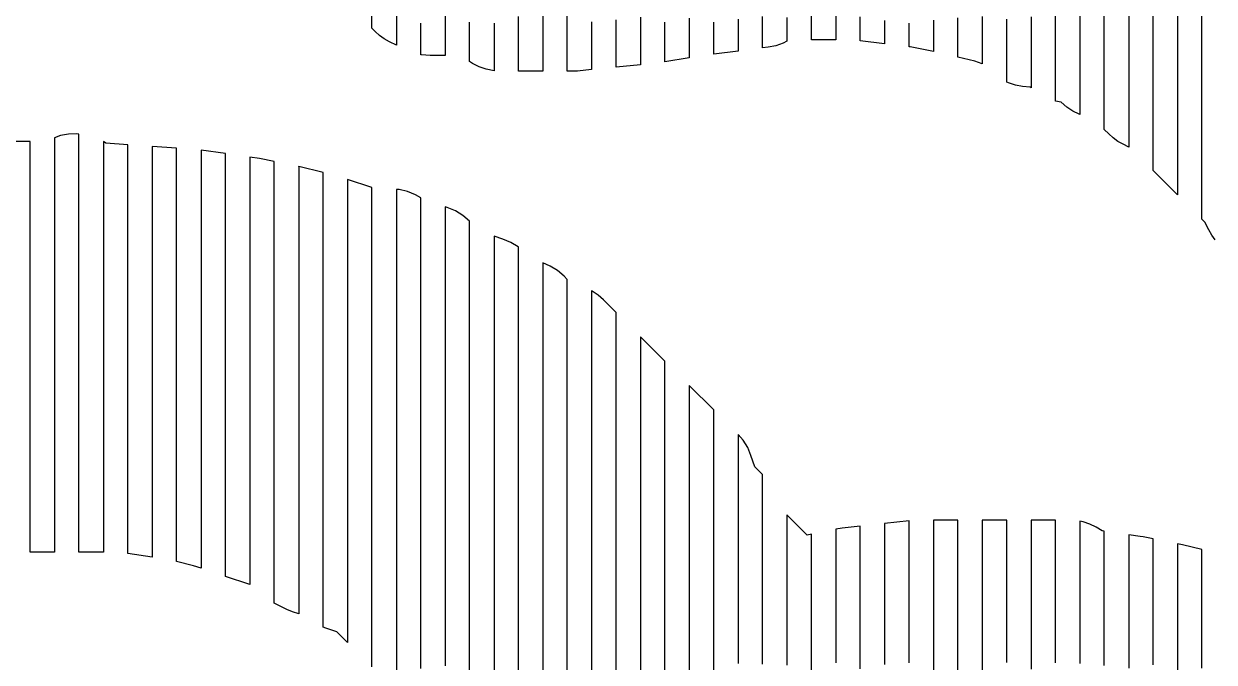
# Model space of a CAD drawing. Header units: millimetres. Extents: x -6 to 1890, y -8 to 898.
# Drawn here: x 1104.5 to 1299.6, y 435.6 to 540.3 of the extents above; entities that cross this region are included whole.
import ezdxf

# ---------------------------------------------------------------- set-up
doc = ezdxf.new("R2010")
doc.units = ezdxf.units.MM
doc.layers.add('PASSADAS_COMPLETAS', color=1, linetype='CONTINUOUS')
doc.layers.add('PECAS_2D', color=3, linetype='CONTINUOUS')

msp = doc.modelspace()

# ---------------------------------------------------------------- linework, layer by layer
at = {"layer": 'PASSADAS_COMPLETAS'}
for points in [[(1277.578, 571.89), (1277.578, 538.323), (1277.578, 537.032), (1277.578, 535.741), (1277.578, 534.45), (1277.578, 533.159), (1277.578, 531.868), (1277.578, 530.577), (1277.578, 525.413), (1277.449, 525.457), (1276.391, 525.986), (1275.414, 526.644), (1274.531, 527.421), (1273.578, 527.618), (1273.578, 532.789), (1273.578, 534.082), (1273.578, 535.374), (1273.578, 536.667), (1273.578, 537.96), (1273.578, 539.253), (1273.578, 541.838)], [(1285.578, 568.912), (1285.578, 534.215), (1285.578, 532.929), (1285.578, 531.644), (1285.578, 530.359), (1285.578, 529.074), (1285.578, 527.789), (1285.578, 526.504), (1285.578, 520.079), (1284.661, 520.537), (1283.814, 521.019), (1283.021, 521.59), (1282.296, 522.242), (1281.578, 522.96), (1281.578, 529.426), (1281.578, 530.719), (1281.578, 532.012), (1281.578, 533.305), (1281.578, 534.598), (1281.578, 535.891), (1281.578, 569.513)], [(1293.578, 566.254), (1293.578, 528.967), (1293.578, 527.681), (1293.578, 526.396), (1293.578, 525.11), (1293.578, 523.824), (1293.578, 522.539), (1293.578, 521.253), (1293.578, 519.967), (1293.578, 512.253), (1289.578, 516.253), (1289.578, 524.023), (1289.578, 525.319), (1289.578, 526.614), (1289.578, 527.909), (1289.578, 529.204), (1289.578, 530.499), (1289.578, 531.794), (1289.578, 568.059)], [(1299.742, 504.87), (1299.17, 505.663), (1298.688, 506.51), (1298.056, 507.774), (1297.578, 508.253), (1297.578, 515.966), (1297.578, 517.252), (1297.578, 518.537), (1297.578, 519.823), (1297.578, 521.109), (1297.578, 522.394), (1297.578, 523.68), (1297.578, 524.965), (1297.578, 563.534)], [(1165.578, 541.944), (1165.578, 536.776), (1164.449, 537.341), (1163.602, 537.823), (1162.809, 538.394), (1162.084, 539.045), (1161.578, 539.551), (1161.578, 544.729)], [(1173.578, 541.56), (1173.578, 540.265), (1173.578, 538.971), (1173.578, 535.088), (1171.104, 535.088), (1169.705, 535.196), (1169.578, 535.226), (1169.578, 540.402)], [(1181.578, 540.405), (1181.578, 539.101), (1181.578, 537.797), (1181.578, 532.58), (1180.319, 532.829), (1179.151, 533.238), (1178.055, 533.799), (1177.578, 534.131), (1177.578, 537.989), (1177.578, 539.275), (1177.578, 540.562)], [(1189.578, 541.575), (1189.578, 540.279), (1189.578, 538.983), (1189.578, 537.687), (1189.578, 536.391), (1189.578, 532.502), (1185.578, 532.502), (1185.578, 536.364), (1185.578, 537.651), (1185.578, 538.939), (1185.578, 540.226), (1185.578, 541.513)], [(1197.578, 540.612), (1197.578, 539.306), (1197.578, 538), (1197.578, 532.778), (1195.276, 532.547), (1194.37, 532.502), (1193.578, 532.502), (1193.578, 536.371), (1193.578, 537.66), (1193.578, 538.95), (1193.578, 540.24), (1193.578, 541.529)], [(1205.578, 541.382), (1205.578, 540.081), (1205.578, 538.781), (1205.578, 537.48), (1205.578, 533.578), (1201.578, 533.178), (1201.578, 538.339), (1201.578, 539.629), (1201.578, 540.92)], [(1213.578, 541.236), (1213.578, 539.932), (1213.578, 538.628), (1213.578, 534.716), (1209.578, 534.05), (1209.578, 537.965), (1209.578, 539.27), (1209.578, 540.575)], [(1221.578, 541.038), (1221.578, 535.832), (1217.578, 535.332), (1217.578, 539.237), (1217.578, 540.538)], [(1229.578, 541.325), (1229.578, 537.424), (1228.948, 537.103), (1227.755, 536.692), (1226.522, 536.45), (1225.578, 536.332), (1225.578, 540.22), (1225.578, 541.516)], [(1237.578, 541.557), (1237.578, 537.673), (1233.578, 537.673), (1233.578, 541.557)], [(1245.578, 540.861), (1245.578, 537.018), (1241.578, 537.518), (1241.578, 540.114), (1241.578, 541.413)], [(1253.578, 540.902), (1253.578, 539.61), (1253.578, 535.733), (1249.787, 536.492), (1249.578, 536.518), (1249.578, 540.393)], [(1261.578, 541.501), (1261.578, 540.207), (1261.578, 538.913), (1261.578, 537.619), (1261.578, 533.736), (1260.333, 534.151), (1257.578, 534.84), (1257.578, 538.688), (1257.578, 539.97), (1257.578, 541.253)], [(1269.578, 541.457), (1269.578, 540.163), (1269.578, 538.868), (1269.578, 537.574), (1269.578, 536.28), (1269.578, 534.985), (1269.578, 533.691), (1269.578, 529.808), (1269.451, 529.917), (1268.171, 529.993), (1267, 530.224), (1265.859, 530.61), (1265.578, 530.749), (1265.578, 535.903), (1265.578, 537.192), (1265.578, 538.481), (1265.578, 539.769), (1265.578, 541.058)], [(1161.578, 434.85), (1161.578, 441.291), (1161.578, 442.58), (1161.578, 443.868), (1161.578, 445.156), (1161.578, 446.445), (1161.578, 447.733), (1161.578, 449.021), (1161.578, 450.309), (1161.578, 486.382), (1161.578, 487.671), (1161.578, 488.959), (1161.578, 490.247), (1161.578, 491.536), (1161.578, 492.824), (1161.578, 494.112), (1161.578, 495.401), (1161.578, 496.689), (1161.578, 497.977), (1161.578, 499.266), (1161.578, 500.554), (1161.578, 503.13), (1161.578, 504.419), (1161.578, 505.707), (1161.578, 506.995), (1161.578, 508.284), (1161.578, 509.572), (1161.578, 513.437), (1157.578, 514.77), (1157.578, 510.91), (1157.578, 509.623), (1157.578, 508.336), (1157.578, 507.05), (1157.578, 504.476), (1157.578, 503.189), (1157.578, 501.902), (1157.578, 500.616), (1157.578, 499.329), (1157.578, 498.042), (1157.578, 496.755), (1157.578, 495.469), (1157.578, 494.182), (1157.578, 492.895), (1157.578, 491.608), (1157.578, 490.321), (1157.578, 489.035), (1157.578, 451.718), (1157.578, 450.431), (1157.578, 449.144), (1157.578, 447.857), (1157.578, 446.57), (1157.578, 445.284), (1157.578, 443.997), (1157.578, 438.85), (1155.847, 440.581), (1154.007, 441.194), (1153.578, 441.375), (1153.578, 446.517), (1153.578, 447.803), (1153.578, 449.088), (1153.578, 450.374), (1153.578, 451.66), (1153.578, 452.945), (1153.578, 490.227), (1153.578, 491.513), (1153.578, 492.798), (1153.578, 494.084), (1153.578, 497.941), (1153.578, 499.226), (1153.578, 500.512), (1153.578, 501.798), (1153.578, 503.083), (1153.578, 504.369), (1153.578, 505.654), (1153.578, 506.94), (1153.578, 508.226), (1153.578, 509.511), (1153.578, 510.797), (1153.578, 512.082), (1153.578, 515.939), (1149.621, 516.918), (1149.578, 516.926), (1149.578, 513.066), (1149.578, 511.779), (1149.578, 510.492), (1149.578, 509.205), (1149.578, 507.918), (1149.578, 506.631), (1149.578, 505.344), (1149.578, 504.057), (1149.578, 502.77), (1149.578, 501.483), (1149.578, 500.196), (1149.578, 498.909), (1149.578, 497.622), (1149.578, 496.336), (1149.578, 495.049), (1149.578, 493.762), (1149.578, 492.475), (1149.578, 491.188), (1149.578, 489.901), (1149.578, 456.441), (1149.578, 455.154), (1149.578, 453.867), (1149.578, 452.58), (1149.578, 451.293), (1149.578, 450.006), (1149.578, 448.719), (1149.578, 443.571), (1148.543, 443.883), (1147.645, 444.273), (1145.578, 445.306), (1145.578, 450.479), (1145.578, 451.772), (1145.578, 453.066), (1145.578, 454.359), (1145.578, 455.652), (1145.578, 456.945), (1145.578, 490.569), (1145.578, 491.862), (1145.578, 493.155), (1145.578, 494.448), (1145.578, 495.742), (1145.578, 497.035), (1145.578, 498.328), (1145.578, 499.621), (1145.578, 500.915), (1145.578, 502.208), (1145.578, 503.501), (1145.578, 504.794), (1145.578, 506.087), (1145.578, 507.381), (1145.578, 508.674), (1145.578, 509.967), (1145.578, 511.26), (1145.578, 512.553), (1145.578, 513.847), (1145.578, 517.726), (1143.158, 518.21), (1141.578, 518.45), (1141.578, 514.556), (1141.578, 513.258), (1141.578, 511.96), (1141.578, 510.662), (1141.578, 509.364), (1141.578, 508.065), (1141.578, 506.767), (1141.578, 505.469), (1141.578, 504.171), (1141.578, 502.873), (1141.578, 501.575), (1141.578, 500.277), (1141.578, 498.979), (1141.578, 497.681), (1141.578, 496.383), (1141.578, 495.085), (1141.578, 493.786), (1141.578, 492.488), (1141.578, 458.738), (1141.578, 457.44), (1141.578, 456.142), (1141.578, 454.844), (1141.578, 453.545), (1141.578, 452.247), (1141.578, 448.353), (1137.578, 449.686), (1137.578, 453.538), (1137.578, 454.822), (1137.578, 456.106), (1137.578, 457.39), (1137.578, 458.674), (1137.578, 459.958), (1137.578, 493.342), (1137.578, 494.626), (1137.578, 495.91), (1137.578, 497.194), (1137.578, 498.478), (1137.578, 499.762), (1137.578, 501.046), (1137.578, 502.33), (1137.578, 503.614), (1137.578, 504.898), (1137.578, 506.182), (1137.578, 507.466), (1137.578, 508.75), (1137.578, 510.034), (1137.578, 511.318), (1137.578, 512.602), (1137.578, 513.886), (1137.578, 515.17), (1137.578, 519.022), (1133.578, 519.592), (1133.578, 515.71), (1133.578, 514.417), (1133.578, 513.123), (1133.578, 511.829), (1133.578, 510.535), (1133.578, 509.241), (1133.578, 507.948), (1133.578, 506.654), (1133.578, 505.36), (1133.578, 504.066), (1133.578, 502.772), (1133.578, 501.478), (1133.578, 500.185), (1133.578, 498.891), (1133.578, 497.597), (1133.578, 496.303), (1133.578, 495.009), (1133.578, 493.716), (1133.578, 461.37), (1133.578, 460.076), (1133.578, 458.783), (1133.578, 457.489), (1133.578, 456.195), (1133.578, 454.901), (1133.578, 451.02), (1132.364, 451.424), (1129.578, 452.121), (1129.578, 454.728), (1129.578, 456.031), (1129.578, 457.335), (1129.578, 458.638), (1129.578, 459.941), (1129.578, 461.245), (1129.578, 462.548), (1129.578, 495.134), (1129.578, 496.437), (1129.578, 497.741), (1129.578, 499.044), (1129.578, 500.348), (1129.578, 501.651), (1129.578, 502.955), (1129.578, 504.258), (1129.578, 505.561), (1129.578, 506.865), (1129.578, 508.168), (1129.578, 509.472), (1129.578, 510.775), (1129.578, 512.078), (1129.578, 513.382), (1129.578, 514.685), (1129.578, 515.989), (1129.578, 519.899), (1125.578, 520.185), (1125.578, 516.301), (1125.578, 515.006), (1125.578, 513.711), (1125.578, 512.417), (1125.578, 511.122), (1125.578, 509.828), (1125.578, 508.533), (1125.578, 507.238), (1125.578, 505.944), (1125.578, 504.649), (1125.578, 503.354), (1125.578, 502.06), (1125.578, 500.765), (1125.578, 499.47), (1125.578, 498.176), (1125.578, 496.881), (1125.578, 495.586), (1125.578, 461.925), (1125.578, 460.631), (1125.578, 459.336), (1125.578, 458.041), (1125.578, 456.747), (1125.578, 452.863), (1121.578, 453.434), (1121.578, 456.012), (1121.578, 457.302), (1121.578, 458.591), (1121.578, 459.88), (1121.578, 461.169), (1121.578, 463.747), (1121.578, 494.687), (1121.578, 495.976), (1121.578, 497.266), (1121.578, 498.555), (1121.578, 499.844), (1121.578, 501.133), (1121.578, 502.422), (1121.578, 503.711), (1121.578, 505.001), (1121.578, 506.29), (1121.578, 507.579), (1121.578, 508.868), (1121.578, 510.157), (1121.578, 511.446), (1121.578, 512.736), (1121.578, 514.025), (1121.578, 515.314), (1121.578, 516.603), (1121.578, 520.47), (1117.999, 520.726), (1117.578, 520.969), (1117.578, 515.79), (1117.578, 513.201), (1117.578, 511.907), (1117.578, 510.612), (1117.578, 509.318), (1117.578, 508.023), (1117.578, 506.729), (1117.578, 505.434), (1117.578, 504.14), (1117.578, 502.845), (1117.578, 501.551), (1117.578, 500.256), (1117.578, 498.962), (1117.578, 497.667), (1117.578, 496.372), (1117.578, 464.009), (1117.578, 462.715), (1117.578, 461.42), (1117.578, 460.126), (1117.578, 458.831), (1117.578, 457.537), (1117.578, 453.653), (1113.578, 453.653), (1113.578, 457.534), (1113.578, 458.828), (1113.578, 460.122), (1113.578, 461.416), (1113.578, 462.709), (1113.578, 464.003), (1113.578, 495.053), (1113.578, 496.347), (1113.578, 497.64), (1113.578, 498.934), (1113.578, 500.228), (1113.578, 501.522), (1113.578, 502.815), (1113.578, 504.109), (1113.578, 505.403), (1113.578, 506.697), (1113.578, 507.99), (1113.578, 509.284), (1113.578, 510.578), (1113.578, 511.872), (1113.578, 513.165), (1113.578, 514.459), (1113.578, 515.753), (1113.578, 522.222), (1113.166, 522.262), (1111.851, 522.2), (1110.571, 521.952), (1109.578, 521.609), (1109.578, 516.48), (1109.578, 515.198), (1109.578, 513.916), (1109.578, 512.633), (1109.578, 511.351), (1109.578, 510.069), (1109.578, 508.787), (1109.578, 507.505), (1109.578, 506.222), (1109.578, 504.94), (1109.578, 503.658), (1109.578, 502.376), (1109.578, 501.094), (1109.578, 499.812), (1109.578, 498.529), (1109.578, 497.247), (1109.578, 495.965), (1109.578, 494.683), (1109.578, 463.91), (1109.578, 462.628), (1109.578, 461.346), (1109.578, 460.064), (1109.578, 458.782), (1109.578, 457.5), (1109.578, 453.653), (1105.578, 453.653), (1105.578, 457.537), (1105.578, 458.831), (1105.578, 460.126), (1105.578, 461.421), (1105.578, 462.715), (1105.578, 464.01), (1105.578, 495.08), (1105.578, 496.375), (1105.578, 497.669), (1105.578, 498.964), (1105.578, 500.259), (1105.578, 501.553), (1105.578, 502.848), (1105.578, 504.142), (1105.578, 505.437), (1105.578, 506.732), (1105.578, 508.026), (1105.578, 509.321), (1105.578, 510.615), (1105.578, 511.91), (1105.578, 513.205), (1105.578, 514.499), (1105.578, 515.794), (1105.578, 520.972), (1102.595, 520.972)], [(1169.578, 434.566), (1169.578, 435.852), (1169.578, 437.139), (1169.578, 438.425), (1169.578, 440.997), (1169.578, 447.428), (1169.578, 483.439), (1169.578, 484.725), (1169.578, 486.011), (1169.578, 487.297), (1169.578, 488.583), (1169.578, 491.156), (1169.578, 492.442), (1169.578, 493.728), (1169.578, 495.014), (1169.578, 496.3), (1169.578, 497.586), (1169.578, 498.872), (1169.578, 500.159), (1169.578, 501.445), (1169.578, 502.731), (1169.578, 504.017), (1169.578, 505.303), (1169.578, 506.589), (1169.578, 511.734), (1168.718, 512.252), (1167.401, 512.788), (1166.025, 513.111), (1165.578, 513.145), (1165.578, 508.001), (1165.578, 506.716), (1165.578, 505.43), (1165.578, 504.144), (1165.578, 502.858), (1165.578, 501.572), (1165.578, 500.286), (1165.578, 499), (1165.578, 497.715), (1165.578, 496.429), (1165.578, 495.143), (1165.578, 493.857), (1165.578, 492.571), (1165.578, 491.285), (1165.578, 489.999), (1165.578, 488.713), (1165.578, 487.428), (1165.578, 486.142), (1165.578, 484.856), (1165.578, 447.566), (1165.578, 444.994), (1165.578, 443.708), (1165.578, 442.422), (1165.578, 441.137), (1165.578, 439.851), (1165.578, 438.565), (1165.578, 437.279), (1165.578, 430.85)], [(1177.578, 433.362), (1177.578, 478.357), (1177.578, 479.643), (1177.578, 480.929), (1177.578, 482.214), (1177.578, 483.5), (1177.578, 486.071), (1177.578, 487.357), (1177.578, 489.928), (1177.578, 491.213), (1177.578, 492.499), (1177.578, 493.785), (1177.578, 495.07), (1177.578, 496.356), (1177.578, 497.641), (1177.578, 498.927), (1177.578, 500.213), (1177.578, 501.498), (1177.578, 502.784), (1177.578, 507.926), (1176.467, 508.883), (1175.243, 509.635), (1173.907, 510.189), (1173.578, 510.267), (1173.578, 505.077), (1173.578, 503.78), (1173.578, 502.482), (1173.578, 501.185), (1173.578, 499.887), (1173.578, 498.59), (1173.578, 497.292), (1173.578, 495.995), (1173.578, 494.697), (1173.578, 493.399), (1173.578, 492.102), (1173.578, 490.804), (1173.578, 489.507), (1173.578, 488.209), (1173.578, 486.912), (1173.578, 485.614), (1173.578, 484.317), (1173.578, 483.019), (1173.578, 481.722), (1173.578, 480.424), (1173.578, 437.606), (1173.578, 436.309), (1173.578, 435.011)], [(1185.578, 422.439), (1185.578, 472.718), (1185.578, 474.007), (1185.578, 475.297), (1185.578, 476.586), (1185.578, 477.875), (1185.578, 479.164), (1185.578, 481.743), (1185.578, 483.032), (1185.578, 484.321), (1185.578, 485.61), (1185.578, 486.9), (1185.578, 488.189), (1185.578, 489.478), (1185.578, 490.767), (1185.578, 492.056), (1185.578, 493.346), (1185.578, 494.635), (1185.578, 495.924), (1185.578, 497.213), (1185.578, 498.503), (1185.578, 503.659), (1185.521, 503.708), (1184.322, 504.449), (1183.029, 504.994), (1181.578, 505.478), (1181.578, 500.299), (1181.578, 499.005), (1181.578, 497.71), (1181.578, 496.416), (1181.578, 495.121), (1181.578, 493.827), (1181.578, 491.237), (1181.578, 489.943), (1181.578, 488.648), (1181.578, 487.354), (1181.578, 486.059), (1181.578, 483.47), (1181.578, 482.175), (1181.578, 480.881), (1181.578, 479.586), (1181.578, 478.292), (1181.578, 476.997), (1181.578, 475.703), (1181.578, 429.098)], [(1193.578, 411.882), (1193.578, 466.11), (1193.578, 467.402), (1193.578, 468.693), (1193.578, 469.984), (1193.578, 471.275), (1193.578, 472.566), (1193.578, 473.857), (1193.578, 476.44), (1193.578, 479.022), (1193.578, 480.313), (1193.578, 481.604), (1193.578, 482.895), (1193.578, 484.187), (1193.578, 485.478), (1193.578, 486.769), (1193.578, 488.06), (1193.578, 489.351), (1193.578, 490.642), (1193.578, 491.934), (1193.578, 493.225), (1193.578, 498.389), (1193.049, 498.918), (1191.984, 499.83), (1190.785, 500.572), (1189.578, 501.08), (1189.578, 495.916), (1189.578, 494.625), (1189.578, 493.335), (1189.578, 492.044), (1189.578, 490.753), (1189.578, 489.462), (1189.578, 488.171), (1189.578, 486.88), (1189.578, 485.589), (1189.578, 484.298), (1189.578, 483.007), (1189.578, 481.716), (1189.578, 480.425), (1189.578, 479.134), (1189.578, 476.553), (1189.578, 475.262), (1189.578, 473.971), (1189.578, 472.68), (1189.578, 471.389), (1189.578, 470.098), (1189.578, 417.17)], [(1201.578, 405.085), (1201.578, 459.37), (1201.578, 460.662), (1201.578, 461.955), (1201.578, 463.247), (1201.578, 464.54), (1201.578, 467.125), (1201.578, 469.71), (1201.578, 471.002), (1201.578, 472.295), (1201.578, 473.587), (1201.578, 474.88), (1201.578, 476.172), (1201.578, 477.465), (1201.578, 478.757), (1201.578, 480.05), (1201.578, 481.342), (1201.578, 482.635), (1201.578, 483.927), (1201.578, 485.22), (1201.578, 486.512), (1201.578, 492.975), (1199.513, 495.04), (1198.639, 495.808), (1197.662, 496.466), (1197.578, 496.508), (1197.578, 490.072), (1197.578, 488.785), (1197.578, 487.498), (1197.578, 486.211), (1197.578, 484.923), (1197.578, 483.636), (1197.578, 482.349), (1197.578, 481.062), (1197.578, 479.775), (1197.578, 478.487), (1197.578, 477.2), (1197.578, 475.913), (1197.578, 474.626), (1197.578, 473.339), (1197.578, 470.764), (1197.578, 469.477), (1197.578, 468.19), (1197.578, 466.903), (1197.578, 465.615), (1197.578, 464.328), (1197.578, 463.041), (1197.578, 408.978)], [(1209.578, 407.559), (1209.578, 450.138), (1209.578, 451.428), (1209.578, 452.718), (1209.578, 454.008), (1209.578, 455.299), (1209.578, 456.589), (1209.578, 457.879), (1209.578, 460.46), (1209.578, 461.75), (1209.578, 464.33), (1209.578, 465.621), (1209.578, 466.911), (1209.578, 468.201), (1209.578, 469.491), (1209.578, 470.782), (1209.578, 472.072), (1209.578, 473.362), (1209.578, 474.652), (1209.578, 475.943), (1209.578, 477.233), (1209.578, 478.523), (1209.578, 484.975), (1205.578, 488.975), (1205.578, 482.517), (1205.578, 481.226), (1205.578, 479.935), (1205.578, 478.643), (1205.578, 477.352), (1205.578, 476.06), (1205.578, 474.769), (1205.578, 473.478), (1205.578, 472.186), (1205.578, 470.895), (1205.578, 469.603), (1205.578, 468.312), (1205.578, 467.021), (1205.578, 465.729), (1205.578, 464.438), (1205.578, 463.146), (1205.578, 460.564), (1205.578, 459.272), (1205.578, 457.981), (1205.578, 456.689), (1205.578, 455.398), (1205.578, 403.742)], [(1217.578, 400.768), (1217.578, 438.226), (1217.578, 439.517), (1217.578, 440.809), (1217.578, 442.1), (1217.578, 443.392), (1217.578, 444.684), (1217.578, 447.267), (1217.578, 449.85), (1217.578, 451.142), (1217.578, 453.725), (1217.578, 455.017), (1217.578, 457.6), (1217.578, 458.892), (1217.578, 460.183), (1217.578, 461.475), (1217.578, 462.767), (1217.578, 464.058), (1217.578, 465.35), (1217.578, 466.641), (1217.578, 467.933), (1217.578, 469.225), (1217.578, 476.975), (1213.578, 480.975), (1213.578, 474.47), (1213.578, 473.169), (1213.578, 471.868), (1213.578, 470.567), (1213.578, 469.267), (1213.578, 467.966), (1213.578, 466.665), (1213.578, 465.364), (1213.578, 464.063), (1213.578, 462.762), (1213.578, 461.461), (1213.578, 460.16), (1213.578, 457.559), (1213.578, 456.258), (1213.578, 453.656), (1213.578, 452.355), (1213.578, 451.054), (1213.578, 449.753), (1213.578, 448.452), (1213.578, 447.152), (1213.578, 445.851), (1213.578, 444.55), (1213.578, 400.32)], [(1225.578, 435.28), (1225.578, 436.576), (1225.578, 443.057), (1225.578, 445.65), (1225.578, 448.242), (1225.578, 449.538), (1225.578, 450.835), (1225.578, 452.131), (1225.578, 453.427), (1225.578, 454.723), (1225.578, 456.019), (1225.578, 457.316), (1225.578, 466.389), (1224.299, 467.669), (1223.685, 469.509), (1223.141, 470.801), (1222.399, 472.001), (1221.578, 472.959), (1221.578, 463.901), (1221.578, 462.607), (1221.578, 461.314), (1221.578, 460.02), (1221.578, 458.726), (1221.578, 457.432), (1221.578, 456.138), (1221.578, 454.844), (1221.578, 453.55), (1221.578, 452.256), (1221.578, 450.962), (1221.578, 449.668), (1221.578, 447.08), (1221.578, 444.492), (1221.578, 443.198), (1221.578, 440.61), (1221.578, 438.022), (1221.578, 436.728), (1221.578, 435.434)], [(1233.578, 433.356), (1233.578, 435.94), (1233.578, 437.232), (1233.578, 438.523), (1233.578, 439.815), (1233.578, 441.107), (1233.578, 442.399), (1233.578, 443.69), (1233.578, 444.982), (1233.578, 446.274), (1233.578, 447.566), (1233.578, 448.857), (1233.578, 450.149), (1233.578, 456.608), (1232.908, 456.474), (1229.578, 459.804), (1229.578, 450.714), (1229.578, 449.415), (1229.578, 448.117), (1229.578, 446.818), (1229.578, 445.519), (1229.578, 444.221), (1229.578, 437.728), (1229.578, 435.13)], [(1249.578, 435.539), (1249.578, 438.124), (1249.578, 439.416), (1249.578, 442), (1249.578, 443.292), (1249.578, 444.584), (1249.578, 445.876), (1249.578, 447.169), (1249.578, 448.461), (1249.578, 449.753), (1249.578, 451.045), (1249.578, 452.337), (1249.578, 453.629), (1249.578, 458.798), (1245.578, 458.353), (1245.578, 451.934), (1245.578, 450.65), (1245.578, 449.366), (1245.578, 448.082), (1245.578, 446.798), (1245.578, 445.514), (1245.578, 444.23), (1245.578, 442.946), (1245.578, 441.662), (1245.578, 440.378), (1245.578, 439.095), (1245.578, 436.527), (1245.578, 435.243)], [(1257.578, 434.331), (1257.578, 435.625), (1257.578, 436.92), (1257.578, 439.509), (1257.578, 442.098), (1257.578, 443.393), (1257.578, 444.687), (1257.578, 445.982), (1257.578, 447.276), (1257.578, 448.571), (1257.578, 449.865), (1257.578, 451.16), (1257.578, 452.454), (1257.578, 453.749), (1257.578, 458.927), (1253.578, 458.927), (1253.578, 453.749), (1253.578, 452.454), (1253.578, 451.16), (1253.578, 449.865), (1253.578, 448.571), (1253.578, 447.276), (1253.578, 445.982), (1253.578, 444.687), (1253.578, 443.393), (1253.578, 440.804), (1253.578, 439.509), (1253.578, 436.92), (1253.578, 435.625), (1253.578, 434.331)], [(1265.578, 435.577), (1265.578, 438.172), (1265.578, 439.469), (1265.578, 442.063), (1265.578, 443.361), (1265.578, 444.658), (1265.578, 445.955), (1265.578, 447.252), (1265.578, 448.549), (1265.578, 449.847), (1265.578, 451.144), (1265.578, 452.441), (1265.578, 453.738), (1265.578, 458.927), (1261.578, 458.927), (1261.578, 453.749), (1261.578, 452.454), (1261.578, 451.16), (1261.578, 449.865), (1261.578, 448.571), (1261.578, 447.276), (1261.578, 445.982), (1261.578, 444.687), (1261.578, 443.393), (1261.578, 442.098), (1261.578, 439.509), (1261.578, 436.92), (1261.578, 435.625), (1261.578, 434.331)], [(1273.578, 435.505), (1273.578, 438.108), (1273.578, 439.409), (1273.578, 440.71), (1273.578, 442.011), (1273.578, 443.312), (1273.578, 444.614), (1273.578, 445.915), (1273.578, 447.216), (1273.578, 448.517), (1273.578, 449.818), (1273.578, 451.12), (1273.578, 452.421), (1273.578, 453.722), (1273.578, 458.927), (1269.578, 458.927), (1269.578, 453.784), (1269.578, 452.498), (1269.578, 451.213), (1269.578, 449.927), (1269.578, 448.641), (1269.578, 447.355), (1269.578, 446.07), (1269.578, 444.784), (1269.578, 443.498), (1269.578, 442.212), (1269.578, 439.641), (1269.578, 437.069), (1269.578, 435.784), (1269.578, 434.498)], [(1281.578, 435.097), (1281.578, 437.684), (1281.578, 438.978), (1281.578, 440.271), (1281.578, 441.565), (1281.578, 442.858), (1281.578, 444.152), (1281.578, 445.445), (1281.578, 446.739), (1281.578, 448.032), (1281.578, 449.326), (1281.578, 450.619), (1281.578, 451.913), (1281.578, 453.206), (1281.578, 457.087), (1281.224, 457.137), (1280.258, 457.763), (1279.208, 458.267), (1278.097, 458.633), (1277.578, 458.734), (1277.578, 453.554), (1277.578, 452.259), (1277.578, 450.964), (1277.578, 449.669), (1277.578, 448.374), (1277.578, 447.079), (1277.578, 445.784), (1277.578, 444.489), (1277.578, 443.194), (1277.578, 441.899), (1277.578, 440.604), (1277.578, 439.309), (1277.578, 436.719), (1277.578, 435.424)], [(1241.578, 434.527), (1241.578, 435.826), (1241.578, 438.424), (1241.578, 439.723), (1241.578, 441.022), (1241.578, 442.321), (1241.578, 443.62), (1241.578, 444.919), (1241.578, 446.218), (1241.578, 447.517), (1241.578, 448.816), (1241.578, 450.115), (1241.578, 451.414), (1241.578, 457.909), (1238.607, 457.579), (1237.578, 457.408), (1237.578, 450.973), (1237.578, 449.686), (1237.578, 448.399), (1237.578, 447.112), (1237.578, 445.825), (1237.578, 444.538), (1237.578, 443.251), (1237.578, 441.964), (1237.578, 440.677), (1237.578, 439.39), (1237.578, 438.103), (1237.578, 435.529)], [(1289.578, 435.213), (1289.578, 437.79), (1289.578, 439.079), (1289.578, 440.368), (1289.578, 441.657), (1289.578, 442.946), (1289.578, 444.235), (1289.578, 445.524), (1289.578, 446.813), (1289.578, 448.102), (1289.578, 449.391), (1289.578, 450.68), (1289.578, 451.969), (1289.578, 455.836), (1287.93, 456.165), (1287.433, 456.25), (1285.578, 456.515), (1285.578, 452.653), (1285.578, 451.366), (1285.578, 450.078), (1285.578, 448.791), (1285.578, 447.504), (1285.578, 446.216), (1285.578, 444.929), (1285.578, 443.642), (1285.578, 441.067), (1285.578, 439.78), (1285.578, 438.492), (1285.578, 437.205), (1285.578, 434.63)], [(1297.578, 434.668), (1297.578, 435.962), (1297.578, 438.552), (1297.578, 439.846), (1297.578, 441.141), (1297.578, 442.435), (1297.578, 443.73), (1297.578, 445.025), (1297.578, 446.319), (1297.578, 448.908), (1297.578, 454.087), (1294.394, 454.872), (1293.578, 455.036), (1293.578, 451.175), (1293.578, 449.888), (1293.578, 448.601), (1293.578, 447.314), (1293.578, 446.027), (1293.578, 444.74), (1293.578, 443.453), (1293.578, 442.166), (1293.578, 440.88), (1293.578, 439.593), (1293.578, 438.306), (1293.578, 435.732), (1293.578, 433.158)]]:
    msp.add_lwpolyline(points, dxfattribs=at)
at = {"layer": 'PECAS_2D'}
for points in [[(1277.578, 571.89), (1277.578, 538.323), (1277.578, 537.032), (1277.578, 535.741), (1277.578, 534.45), (1277.578, 533.159), (1277.578, 531.868), (1277.578, 530.577), (1277.578, 525.413), (1277.449, 525.457), (1276.391, 525.986), (1275.414, 526.644), (1274.531, 527.421), (1273.578, 527.618), (1273.578, 532.789), (1273.578, 534.082), (1273.578, 535.374), (1273.578, 536.667), (1273.578, 537.96), (1273.578, 539.253), (1273.578, 541.838)], [(1285.578, 568.912), (1285.578, 534.215), (1285.578, 532.929), (1285.578, 531.644), (1285.578, 530.359), (1285.578, 529.074), (1285.578, 527.789), (1285.578, 526.504), (1285.578, 520.079), (1284.661, 520.537), (1283.814, 521.019), (1283.021, 521.59), (1282.296, 522.242), (1281.578, 522.96), (1281.578, 529.426), (1281.578, 530.719), (1281.578, 532.012), (1281.578, 533.305), (1281.578, 534.598), (1281.578, 535.891), (1281.578, 569.513)], [(1293.578, 566.254), (1293.578, 528.967), (1293.578, 527.681), (1293.578, 526.396), (1293.578, 525.11), (1293.578, 523.824), (1293.578, 522.539), (1293.578, 521.253), (1293.578, 519.967), (1293.578, 512.253), (1289.578, 516.253), (1289.578, 524.023), (1289.578, 525.319), (1289.578, 526.614), (1289.578, 527.909), (1289.578, 529.204), (1289.578, 530.499), (1289.578, 531.794), (1289.578, 568.059)], [(1299.742, 504.87), (1299.17, 505.663), (1298.688, 506.51), (1298.056, 507.774), (1297.578, 508.253), (1297.578, 515.966), (1297.578, 517.252), (1297.578, 518.537), (1297.578, 519.823), (1297.578, 521.109), (1297.578, 522.394), (1297.578, 523.68), (1297.578, 524.965), (1297.578, 563.534)], [(1165.578, 541.944), (1165.578, 536.776), (1164.449, 537.341), (1163.602, 537.823), (1162.809, 538.394), (1162.084, 539.045), (1161.578, 539.551), (1161.578, 544.729)], [(1173.578, 541.56), (1173.578, 540.265), (1173.578, 538.971), (1173.578, 535.088), (1171.104, 535.088), (1169.705, 535.196), (1169.578, 535.226), (1169.578, 540.402)], [(1181.578, 540.405), (1181.578, 539.101), (1181.578, 537.797), (1181.578, 532.58), (1180.319, 532.829), (1179.151, 533.238), (1178.055, 533.799), (1177.578, 534.131), (1177.578, 537.989), (1177.578, 539.275), (1177.578, 540.562)], [(1189.578, 541.575), (1189.578, 540.279), (1189.578, 538.983), (1189.578, 537.687), (1189.578, 536.391), (1189.578, 532.502), (1185.578, 532.502), (1185.578, 536.364), (1185.578, 537.651), (1185.578, 538.939), (1185.578, 540.226), (1185.578, 541.513)], [(1197.578, 540.612), (1197.578, 539.306), (1197.578, 538), (1197.578, 532.778), (1195.276, 532.547), (1194.37, 532.502), (1193.578, 532.502), (1193.578, 536.371), (1193.578, 537.66), (1193.578, 538.95), (1193.578, 540.24), (1193.578, 541.529)], [(1205.578, 541.382), (1205.578, 540.081), (1205.578, 538.781), (1205.578, 537.48), (1205.578, 533.578), (1201.578, 533.178), (1201.578, 538.339), (1201.578, 539.629), (1201.578, 540.92)], [(1213.578, 541.236), (1213.578, 539.932), (1213.578, 538.628), (1213.578, 534.716), (1209.578, 534.05), (1209.578, 537.965), (1209.578, 539.27), (1209.578, 540.575)], [(1221.578, 541.038), (1221.578, 535.832), (1217.578, 535.332), (1217.578, 539.237), (1217.578, 540.538)], [(1229.578, 541.325), (1229.578, 537.424), (1228.948, 537.103), (1227.755, 536.692), (1226.522, 536.45), (1225.578, 536.332), (1225.578, 540.22), (1225.578, 541.516)], [(1237.578, 541.557), (1237.578, 537.673), (1233.578, 537.673), (1233.578, 541.557)], [(1245.578, 540.861), (1245.578, 537.018), (1241.578, 537.518), (1241.578, 540.114), (1241.578, 541.413)], [(1253.578, 540.902), (1253.578, 539.61), (1253.578, 535.733), (1249.787, 536.492), (1249.578, 536.518), (1249.578, 540.393)], [(1261.578, 541.501), (1261.578, 540.207), (1261.578, 538.913), (1261.578, 537.619), (1261.578, 533.736), (1260.333, 534.151), (1257.578, 534.84), (1257.578, 538.688), (1257.578, 539.97), (1257.578, 541.253)], [(1269.578, 541.457), (1269.578, 540.163), (1269.578, 538.868), (1269.578, 537.574), (1269.578, 536.28), (1269.578, 534.985), (1269.578, 533.691), (1269.578, 529.808), (1269.451, 529.917), (1268.171, 529.993), (1267, 530.224), (1265.859, 530.61), (1265.578, 530.749), (1265.578, 535.903), (1265.578, 537.192), (1265.578, 538.481), (1265.578, 539.769), (1265.578, 541.058)], [(1161.578, 434.85), (1161.578, 441.291), (1161.578, 442.58), (1161.578, 443.868), (1161.578, 445.156), (1161.578, 446.445), (1161.578, 447.733), (1161.578, 449.021), (1161.578, 450.309), (1161.578, 486.382), (1161.578, 487.671), (1161.578, 488.959), (1161.578, 490.247), (1161.578, 491.536), (1161.578, 492.824), (1161.578, 494.112), (1161.578, 495.401), (1161.578, 496.689), (1161.578, 497.977), (1161.578, 499.266), (1161.578, 500.554), (1161.578, 503.13), (1161.578, 504.419), (1161.578, 505.707), (1161.578, 506.995), (1161.578, 508.284), (1161.578, 509.572), (1161.578, 513.437), (1157.578, 514.77), (1157.578, 510.91), (1157.578, 509.623), (1157.578, 508.336), (1157.578, 507.05), (1157.578, 504.476), (1157.578, 503.189), (1157.578, 501.902), (1157.578, 500.616), (1157.578, 499.329), (1157.578, 498.042), (1157.578, 496.755), (1157.578, 495.469), (1157.578, 494.182), (1157.578, 492.895), (1157.578, 491.608), (1157.578, 490.321), (1157.578, 489.035), (1157.578, 451.718), (1157.578, 450.431), (1157.578, 449.144), (1157.578, 447.857), (1157.578, 446.57), (1157.578, 445.284), (1157.578, 443.997), (1157.578, 438.85), (1155.847, 440.581), (1154.007, 441.194), (1153.578, 441.375), (1153.578, 446.517), (1153.578, 447.803), (1153.578, 449.088), (1153.578, 450.374), (1153.578, 451.66), (1153.578, 452.945), (1153.578, 490.227), (1153.578, 491.513), (1153.578, 492.798), (1153.578, 494.084), (1153.578, 497.941), (1153.578, 499.226), (1153.578, 500.512), (1153.578, 501.798), (1153.578, 503.083), (1153.578, 504.369), (1153.578, 505.654), (1153.578, 506.94), (1153.578, 508.226), (1153.578, 509.511), (1153.578, 510.797), (1153.578, 512.082), (1153.578, 515.939), (1149.621, 516.918), (1149.578, 516.926), (1149.578, 513.066), (1149.578, 511.779), (1149.578, 510.492), (1149.578, 509.205), (1149.578, 507.918), (1149.578, 506.631), (1149.578, 505.344), (1149.578, 504.057), (1149.578, 502.77), (1149.578, 501.483), (1149.578, 500.196), (1149.578, 498.909), (1149.578, 497.622), (1149.578, 496.336), (1149.578, 495.049), (1149.578, 493.762), (1149.578, 492.475), (1149.578, 491.188), (1149.578, 489.901), (1149.578, 456.441), (1149.578, 455.154), (1149.578, 453.867), (1149.578, 452.58), (1149.578, 451.293), (1149.578, 450.006), (1149.578, 448.719), (1149.578, 443.571), (1148.543, 443.883), (1147.645, 444.273), (1145.578, 445.306), (1145.578, 450.479), (1145.578, 451.772), (1145.578, 453.066), (1145.578, 454.359), (1145.578, 455.652), (1145.578, 456.945), (1145.578, 490.569), (1145.578, 491.862), (1145.578, 493.155), (1145.578, 494.448), (1145.578, 495.742), (1145.578, 497.035), (1145.578, 498.328), (1145.578, 499.621), (1145.578, 500.915), (1145.578, 502.208), (1145.578, 503.501), (1145.578, 504.794), (1145.578, 506.087), (1145.578, 507.381), (1145.578, 508.674), (1145.578, 509.967), (1145.578, 511.26), (1145.578, 512.553), (1145.578, 513.847), (1145.578, 517.726), (1143.158, 518.21), (1141.578, 518.45), (1141.578, 514.556), (1141.578, 513.258), (1141.578, 511.96), (1141.578, 510.662), (1141.578, 509.364), (1141.578, 508.065), (1141.578, 506.767), (1141.578, 505.469), (1141.578, 504.171), (1141.578, 502.873), (1141.578, 501.575), (1141.578, 500.277), (1141.578, 498.979), (1141.578, 497.681), (1141.578, 496.383), (1141.578, 495.085), (1141.578, 493.786), (1141.578, 492.488), (1141.578, 458.738), (1141.578, 457.44), (1141.578, 456.142), (1141.578, 454.844), (1141.578, 453.545), (1141.578, 452.247), (1141.578, 448.353), (1137.578, 449.686), (1137.578, 453.538), (1137.578, 454.822), (1137.578, 456.106), (1137.578, 457.39), (1137.578, 458.674), (1137.578, 459.958), (1137.578, 493.342), (1137.578, 494.626), (1137.578, 495.91), (1137.578, 497.194), (1137.578, 498.478), (1137.578, 499.762), (1137.578, 501.046), (1137.578, 502.33), (1137.578, 503.614), (1137.578, 504.898), (1137.578, 506.182), (1137.578, 507.466), (1137.578, 508.75), (1137.578, 510.034), (1137.578, 511.318), (1137.578, 512.602), (1137.578, 513.886), (1137.578, 515.17), (1137.578, 519.022), (1133.578, 519.592), (1133.578, 515.71), (1133.578, 514.417), (1133.578, 513.123), (1133.578, 511.829), (1133.578, 510.535), (1133.578, 509.241), (1133.578, 507.948), (1133.578, 506.654), (1133.578, 505.36), (1133.578, 504.066), (1133.578, 502.772), (1133.578, 501.478), (1133.578, 500.185), (1133.578, 498.891), (1133.578, 497.597), (1133.578, 496.303), (1133.578, 495.009), (1133.578, 493.716), (1133.578, 461.37), (1133.578, 460.076), (1133.578, 458.783), (1133.578, 457.489), (1133.578, 456.195), (1133.578, 454.901), (1133.578, 451.02), (1132.364, 451.424), (1129.578, 452.121), (1129.578, 454.728), (1129.578, 456.031), (1129.578, 457.335), (1129.578, 458.638), (1129.578, 459.941), (1129.578, 461.245), (1129.578, 462.548), (1129.578, 495.134), (1129.578, 496.437), (1129.578, 497.741), (1129.578, 499.044), (1129.578, 500.348), (1129.578, 501.651), (1129.578, 502.955), (1129.578, 504.258), (1129.578, 505.561), (1129.578, 506.865), (1129.578, 508.168), (1129.578, 509.472), (1129.578, 510.775), (1129.578, 512.078), (1129.578, 513.382), (1129.578, 514.685), (1129.578, 515.989), (1129.578, 519.899), (1125.578, 520.185), (1125.578, 516.301), (1125.578, 515.006), (1125.578, 513.711), (1125.578, 512.417), (1125.578, 511.122), (1125.578, 509.828), (1125.578, 508.533), (1125.578, 507.238), (1125.578, 505.944), (1125.578, 504.649), (1125.578, 503.354), (1125.578, 502.06), (1125.578, 500.765), (1125.578, 499.47), (1125.578, 498.176), (1125.578, 496.881), (1125.578, 495.586), (1125.578, 461.925), (1125.578, 460.631), (1125.578, 459.336), (1125.578, 458.041), (1125.578, 456.747), (1125.578, 452.863), (1121.578, 453.434), (1121.578, 456.012), (1121.578, 457.302), (1121.578, 458.591), (1121.578, 459.88), (1121.578, 461.169), (1121.578, 463.747), (1121.578, 494.687), (1121.578, 495.976), (1121.578, 497.266), (1121.578, 498.555), (1121.578, 499.844), (1121.578, 501.133), (1121.578, 502.422), (1121.578, 503.711), (1121.578, 505.001), (1121.578, 506.29), (1121.578, 507.579), (1121.578, 508.868), (1121.578, 510.157), (1121.578, 511.446), (1121.578, 512.736), (1121.578, 514.025), (1121.578, 515.314), (1121.578, 516.603), (1121.578, 520.47), (1117.999, 520.726), (1117.578, 520.969), (1117.578, 515.79), (1117.578, 513.201), (1117.578, 511.907), (1117.578, 510.612), (1117.578, 509.318), (1117.578, 508.023), (1117.578, 506.729), (1117.578, 505.434), (1117.578, 504.14), (1117.578, 502.845), (1117.578, 501.551), (1117.578, 500.256), (1117.578, 498.962), (1117.578, 497.667), (1117.578, 496.372), (1117.578, 464.009), (1117.578, 462.715), (1117.578, 461.42), (1117.578, 460.126), (1117.578, 458.831), (1117.578, 457.537), (1117.578, 453.653), (1113.578, 453.653), (1113.578, 457.534), (1113.578, 458.828), (1113.578, 460.122), (1113.578, 461.416), (1113.578, 462.709), (1113.578, 464.003), (1113.578, 495.053), (1113.578, 496.347), (1113.578, 497.64), (1113.578, 498.934), (1113.578, 500.228), (1113.578, 501.522), (1113.578, 502.815), (1113.578, 504.109), (1113.578, 505.403), (1113.578, 506.697), (1113.578, 507.99), (1113.578, 509.284), (1113.578, 510.578), (1113.578, 511.872), (1113.578, 513.165), (1113.578, 514.459), (1113.578, 515.753), (1113.578, 522.222), (1113.166, 522.262), (1111.851, 522.2), (1110.571, 521.952), (1109.578, 521.609), (1109.578, 516.48), (1109.578, 515.198), (1109.578, 513.916), (1109.578, 512.633), (1109.578, 511.351), (1109.578, 510.069), (1109.578, 508.787), (1109.578, 507.505), (1109.578, 506.222), (1109.578, 504.94), (1109.578, 503.658), (1109.578, 502.376), (1109.578, 501.094), (1109.578, 499.812), (1109.578, 498.529), (1109.578, 497.247), (1109.578, 495.965), (1109.578, 494.683), (1109.578, 463.91), (1109.578, 462.628), (1109.578, 461.346), (1109.578, 460.064), (1109.578, 458.782), (1109.578, 457.5), (1109.578, 453.653), (1105.578, 453.653), (1105.578, 457.537), (1105.578, 458.831), (1105.578, 460.126), (1105.578, 461.421), (1105.578, 462.715), (1105.578, 464.01), (1105.578, 495.08), (1105.578, 496.375), (1105.578, 497.669), (1105.578, 498.964), (1105.578, 500.259), (1105.578, 501.553), (1105.578, 502.848), (1105.578, 504.142), (1105.578, 505.437), (1105.578, 506.732), (1105.578, 508.026), (1105.578, 509.321), (1105.578, 510.615), (1105.578, 511.91), (1105.578, 513.205), (1105.578, 514.499), (1105.578, 515.794), (1105.578, 520.972), (1102.595, 520.972)], [(1169.578, 434.566), (1169.578, 435.852), (1169.578, 437.139), (1169.578, 438.425), (1169.578, 440.997), (1169.578, 447.428), (1169.578, 483.439), (1169.578, 484.725), (1169.578, 486.011), (1169.578, 487.297), (1169.578, 488.583), (1169.578, 491.156), (1169.578, 492.442), (1169.578, 493.728), (1169.578, 495.014), (1169.578, 496.3), (1169.578, 497.586), (1169.578, 498.872), (1169.578, 500.159), (1169.578, 501.445), (1169.578, 502.731), (1169.578, 504.017), (1169.578, 505.303), (1169.578, 506.589), (1169.578, 511.734), (1168.718, 512.252), (1167.401, 512.788), (1166.025, 513.111), (1165.578, 513.145), (1165.578, 508.001), (1165.578, 506.716), (1165.578, 505.43), (1165.578, 504.144), (1165.578, 502.858), (1165.578, 501.572), (1165.578, 500.286), (1165.578, 499), (1165.578, 497.715), (1165.578, 496.429), (1165.578, 495.143), (1165.578, 493.857), (1165.578, 492.571), (1165.578, 491.285), (1165.578, 489.999), (1165.578, 488.713), (1165.578, 487.428), (1165.578, 486.142), (1165.578, 484.856), (1165.578, 447.566), (1165.578, 444.994), (1165.578, 443.708), (1165.578, 442.422), (1165.578, 441.137), (1165.578, 439.851), (1165.578, 438.565), (1165.578, 437.279), (1165.578, 430.85)], [(1177.578, 433.362), (1177.578, 478.357), (1177.578, 479.643), (1177.578, 480.929), (1177.578, 482.214), (1177.578, 483.5), (1177.578, 486.071), (1177.578, 487.357), (1177.578, 489.928), (1177.578, 491.213), (1177.578, 492.499), (1177.578, 493.785), (1177.578, 495.07), (1177.578, 496.356), (1177.578, 497.641), (1177.578, 498.927), (1177.578, 500.213), (1177.578, 501.498), (1177.578, 502.784), (1177.578, 507.926), (1176.467, 508.883), (1175.243, 509.635), (1173.907, 510.189), (1173.578, 510.267), (1173.578, 505.077), (1173.578, 503.78), (1173.578, 502.482), (1173.578, 501.185), (1173.578, 499.887), (1173.578, 498.59), (1173.578, 497.292), (1173.578, 495.995), (1173.578, 494.697), (1173.578, 493.399), (1173.578, 492.102), (1173.578, 490.804), (1173.578, 489.507), (1173.578, 488.209), (1173.578, 486.912), (1173.578, 485.614), (1173.578, 484.317), (1173.578, 483.019), (1173.578, 481.722), (1173.578, 480.424), (1173.578, 437.606), (1173.578, 436.309), (1173.578, 435.011)], [(1185.578, 422.439), (1185.578, 472.718), (1185.578, 474.007), (1185.578, 475.297), (1185.578, 476.586), (1185.578, 477.875), (1185.578, 479.164), (1185.578, 481.743), (1185.578, 483.032), (1185.578, 484.321), (1185.578, 485.61), (1185.578, 486.9), (1185.578, 488.189), (1185.578, 489.478), (1185.578, 490.767), (1185.578, 492.056), (1185.578, 493.346), (1185.578, 494.635), (1185.578, 495.924), (1185.578, 497.213), (1185.578, 498.503), (1185.578, 503.659), (1185.521, 503.708), (1184.322, 504.449), (1183.029, 504.994), (1181.578, 505.478), (1181.578, 500.299), (1181.578, 499.005), (1181.578, 497.71), (1181.578, 496.416), (1181.578, 495.121), (1181.578, 493.827), (1181.578, 491.237), (1181.578, 489.943), (1181.578, 488.648), (1181.578, 487.354), (1181.578, 486.059), (1181.578, 483.47), (1181.578, 482.175), (1181.578, 480.881), (1181.578, 479.586), (1181.578, 478.292), (1181.578, 476.997), (1181.578, 475.703), (1181.578, 429.098)], [(1193.578, 411.882), (1193.578, 466.11), (1193.578, 467.402), (1193.578, 468.693), (1193.578, 469.984), (1193.578, 471.275), (1193.578, 472.566), (1193.578, 473.857), (1193.578, 476.44), (1193.578, 479.022), (1193.578, 480.313), (1193.578, 481.604), (1193.578, 482.895), (1193.578, 484.187), (1193.578, 485.478), (1193.578, 486.769), (1193.578, 488.06), (1193.578, 489.351), (1193.578, 490.642), (1193.578, 491.934), (1193.578, 493.225), (1193.578, 498.389), (1193.049, 498.918), (1191.984, 499.83), (1190.785, 500.572), (1189.578, 501.08), (1189.578, 495.916), (1189.578, 494.625), (1189.578, 493.335), (1189.578, 492.044), (1189.578, 490.753), (1189.578, 489.462), (1189.578, 488.171), (1189.578, 486.88), (1189.578, 485.589), (1189.578, 484.298), (1189.578, 483.007), (1189.578, 481.716), (1189.578, 480.425), (1189.578, 479.134), (1189.578, 476.553), (1189.578, 475.262), (1189.578, 473.971), (1189.578, 472.68), (1189.578, 471.389), (1189.578, 470.098), (1189.578, 417.17)], [(1201.578, 405.085), (1201.578, 459.37), (1201.578, 460.662), (1201.578, 461.955), (1201.578, 463.247), (1201.578, 464.54), (1201.578, 467.125), (1201.578, 469.71), (1201.578, 471.002), (1201.578, 472.295), (1201.578, 473.587), (1201.578, 474.88), (1201.578, 476.172), (1201.578, 477.465), (1201.578, 478.757), (1201.578, 480.05), (1201.578, 481.342), (1201.578, 482.635), (1201.578, 483.927), (1201.578, 485.22), (1201.578, 486.512), (1201.578, 492.975), (1199.513, 495.04), (1198.639, 495.808), (1197.662, 496.466), (1197.578, 496.508), (1197.578, 490.072), (1197.578, 488.785), (1197.578, 487.498), (1197.578, 486.211), (1197.578, 484.923), (1197.578, 483.636), (1197.578, 482.349), (1197.578, 481.062), (1197.578, 479.775), (1197.578, 478.487), (1197.578, 477.2), (1197.578, 475.913), (1197.578, 474.626), (1197.578, 473.339), (1197.578, 470.764), (1197.578, 469.477), (1197.578, 468.19), (1197.578, 466.903), (1197.578, 465.615), (1197.578, 464.328), (1197.578, 463.041), (1197.578, 408.978)], [(1209.578, 407.559), (1209.578, 450.138), (1209.578, 451.428), (1209.578, 452.718), (1209.578, 454.008), (1209.578, 455.299), (1209.578, 456.589), (1209.578, 457.879), (1209.578, 460.46), (1209.578, 461.75), (1209.578, 464.33), (1209.578, 465.621), (1209.578, 466.911), (1209.578, 468.201), (1209.578, 469.491), (1209.578, 470.782), (1209.578, 472.072), (1209.578, 473.362), (1209.578, 474.652), (1209.578, 475.943), (1209.578, 477.233), (1209.578, 478.523), (1209.578, 484.975), (1205.578, 488.975), (1205.578, 482.517), (1205.578, 481.226), (1205.578, 479.935), (1205.578, 478.643), (1205.578, 477.352), (1205.578, 476.06), (1205.578, 474.769), (1205.578, 473.478), (1205.578, 472.186), (1205.578, 470.895), (1205.578, 469.603), (1205.578, 468.312), (1205.578, 467.021), (1205.578, 465.729), (1205.578, 464.438), (1205.578, 463.146), (1205.578, 460.564), (1205.578, 459.272), (1205.578, 457.981), (1205.578, 456.689), (1205.578, 455.398), (1205.578, 403.742)], [(1217.578, 400.768), (1217.578, 438.226), (1217.578, 439.517), (1217.578, 440.809), (1217.578, 442.1), (1217.578, 443.392), (1217.578, 444.684), (1217.578, 447.267), (1217.578, 449.85), (1217.578, 451.142), (1217.578, 453.725), (1217.578, 455.017), (1217.578, 457.6), (1217.578, 458.892), (1217.578, 460.183), (1217.578, 461.475), (1217.578, 462.767), (1217.578, 464.058), (1217.578, 465.35), (1217.578, 466.641), (1217.578, 467.933), (1217.578, 469.225), (1217.578, 476.975), (1213.578, 480.975), (1213.578, 474.47), (1213.578, 473.169), (1213.578, 471.868), (1213.578, 470.567), (1213.578, 469.267), (1213.578, 467.966), (1213.578, 466.665), (1213.578, 465.364), (1213.578, 464.063), (1213.578, 462.762), (1213.578, 461.461), (1213.578, 460.16), (1213.578, 457.559), (1213.578, 456.258), (1213.578, 453.656), (1213.578, 452.355), (1213.578, 451.054), (1213.578, 449.753), (1213.578, 448.452), (1213.578, 447.152), (1213.578, 445.851), (1213.578, 444.55), (1213.578, 400.32)], [(1225.578, 435.28), (1225.578, 436.576), (1225.578, 443.057), (1225.578, 445.65), (1225.578, 448.242), (1225.578, 449.538), (1225.578, 450.835), (1225.578, 452.131), (1225.578, 453.427), (1225.578, 454.723), (1225.578, 456.019), (1225.578, 457.316), (1225.578, 466.389), (1224.299, 467.669), (1223.685, 469.509), (1223.141, 470.801), (1222.399, 472.001), (1221.578, 472.959), (1221.578, 463.901), (1221.578, 462.607), (1221.578, 461.314), (1221.578, 460.02), (1221.578, 458.726), (1221.578, 457.432), (1221.578, 456.138), (1221.578, 454.844), (1221.578, 453.55), (1221.578, 452.256), (1221.578, 450.962), (1221.578, 449.668), (1221.578, 447.08), (1221.578, 444.492), (1221.578, 443.198), (1221.578, 440.61), (1221.578, 438.022), (1221.578, 436.728), (1221.578, 435.434)], [(1233.578, 433.356), (1233.578, 435.94), (1233.578, 437.232), (1233.578, 438.523), (1233.578, 439.815), (1233.578, 441.107), (1233.578, 442.399), (1233.578, 443.69), (1233.578, 444.982), (1233.578, 446.274), (1233.578, 447.566), (1233.578, 448.857), (1233.578, 450.149), (1233.578, 456.608), (1232.908, 456.474), (1229.578, 459.804), (1229.578, 450.714), (1229.578, 449.415), (1229.578, 448.117), (1229.578, 446.818), (1229.578, 445.519), (1229.578, 444.221), (1229.578, 437.728), (1229.578, 435.13)], [(1249.578, 435.539), (1249.578, 438.124), (1249.578, 439.416), (1249.578, 442), (1249.578, 443.292), (1249.578, 444.584), (1249.578, 445.876), (1249.578, 447.169), (1249.578, 448.461), (1249.578, 449.753), (1249.578, 451.045), (1249.578, 452.337), (1249.578, 453.629), (1249.578, 458.798), (1245.578, 458.353), (1245.578, 451.934), (1245.578, 450.65), (1245.578, 449.366), (1245.578, 448.082), (1245.578, 446.798), (1245.578, 445.514), (1245.578, 444.23), (1245.578, 442.946), (1245.578, 441.662), (1245.578, 440.378), (1245.578, 439.095), (1245.578, 436.527), (1245.578, 435.243)], [(1257.578, 434.331), (1257.578, 435.625), (1257.578, 436.92), (1257.578, 439.509), (1257.578, 442.098), (1257.578, 443.393), (1257.578, 444.687), (1257.578, 445.982), (1257.578, 447.276), (1257.578, 448.571), (1257.578, 449.865), (1257.578, 451.16), (1257.578, 452.454), (1257.578, 453.749), (1257.578, 458.927), (1253.578, 458.927), (1253.578, 453.749), (1253.578, 452.454), (1253.578, 451.16), (1253.578, 449.865), (1253.578, 448.571), (1253.578, 447.276), (1253.578, 445.982), (1253.578, 444.687), (1253.578, 443.393), (1253.578, 440.804), (1253.578, 439.509), (1253.578, 436.92), (1253.578, 435.625), (1253.578, 434.331)], [(1265.578, 435.577), (1265.578, 438.172), (1265.578, 439.469), (1265.578, 442.063), (1265.578, 443.361), (1265.578, 444.658), (1265.578, 445.955), (1265.578, 447.252), (1265.578, 448.549), (1265.578, 449.847), (1265.578, 451.144), (1265.578, 452.441), (1265.578, 453.738), (1265.578, 458.927), (1261.578, 458.927), (1261.578, 453.749), (1261.578, 452.454), (1261.578, 451.16), (1261.578, 449.865), (1261.578, 448.571), (1261.578, 447.276), (1261.578, 445.982), (1261.578, 444.687), (1261.578, 443.393), (1261.578, 442.098), (1261.578, 439.509), (1261.578, 436.92), (1261.578, 435.625), (1261.578, 434.331)], [(1273.578, 435.505), (1273.578, 438.108), (1273.578, 439.409), (1273.578, 440.71), (1273.578, 442.011), (1273.578, 443.312), (1273.578, 444.614), (1273.578, 445.915), (1273.578, 447.216), (1273.578, 448.517), (1273.578, 449.818), (1273.578, 451.12), (1273.578, 452.421), (1273.578, 453.722), (1273.578, 458.927), (1269.578, 458.927), (1269.578, 453.784), (1269.578, 452.498), (1269.578, 451.213), (1269.578, 449.927), (1269.578, 448.641), (1269.578, 447.355), (1269.578, 446.07), (1269.578, 444.784), (1269.578, 443.498), (1269.578, 442.212), (1269.578, 439.641), (1269.578, 437.069), (1269.578, 435.784), (1269.578, 434.498)], [(1281.578, 435.097), (1281.578, 437.684), (1281.578, 438.978), (1281.578, 440.271), (1281.578, 441.565), (1281.578, 442.858), (1281.578, 444.152), (1281.578, 445.445), (1281.578, 446.739), (1281.578, 448.032), (1281.578, 449.326), (1281.578, 450.619), (1281.578, 451.913), (1281.578, 453.206), (1281.578, 457.087), (1281.224, 457.137), (1280.258, 457.763), (1279.208, 458.267), (1278.097, 458.633), (1277.578, 458.734), (1277.578, 453.554), (1277.578, 452.259), (1277.578, 450.964), (1277.578, 449.669), (1277.578, 448.374), (1277.578, 447.079), (1277.578, 445.784), (1277.578, 444.489), (1277.578, 443.194), (1277.578, 441.899), (1277.578, 440.604), (1277.578, 439.309), (1277.578, 436.719), (1277.578, 435.424)], [(1241.578, 434.527), (1241.578, 435.826), (1241.578, 438.424), (1241.578, 439.723), (1241.578, 441.022), (1241.578, 442.321), (1241.578, 443.62), (1241.578, 444.919), (1241.578, 446.218), (1241.578, 447.517), (1241.578, 448.816), (1241.578, 450.115), (1241.578, 451.414), (1241.578, 457.909), (1238.607, 457.579), (1237.578, 457.408), (1237.578, 450.973), (1237.578, 449.686), (1237.578, 448.399), (1237.578, 447.112), (1237.578, 445.825), (1237.578, 444.538), (1237.578, 443.251), (1237.578, 441.964), (1237.578, 440.677), (1237.578, 439.39), (1237.578, 438.103), (1237.578, 435.529)], [(1289.578, 435.213), (1289.578, 437.79), (1289.578, 439.079), (1289.578, 440.368), (1289.578, 441.657), (1289.578, 442.946), (1289.578, 444.235), (1289.578, 445.524), (1289.578, 446.813), (1289.578, 448.102), (1289.578, 449.391), (1289.578, 450.68), (1289.578, 451.969), (1289.578, 455.836), (1287.93, 456.165), (1287.433, 456.25), (1285.578, 456.515), (1285.578, 452.653), (1285.578, 451.366), (1285.578, 450.078), (1285.578, 448.791), (1285.578, 447.504), (1285.578, 446.216), (1285.578, 444.929), (1285.578, 443.642), (1285.578, 441.067), (1285.578, 439.78), (1285.578, 438.492), (1285.578, 437.205), (1285.578, 434.63)], [(1297.578, 434.668), (1297.578, 435.962), (1297.578, 438.552), (1297.578, 439.846), (1297.578, 441.141), (1297.578, 442.435), (1297.578, 443.73), (1297.578, 445.025), (1297.578, 446.319), (1297.578, 448.908), (1297.578, 454.087), (1294.394, 454.872), (1293.578, 455.036), (1293.578, 451.175), (1293.578, 449.888), (1293.578, 448.601), (1293.578, 447.314), (1293.578, 446.027), (1293.578, 444.74), (1293.578, 443.453), (1293.578, 442.166), (1293.578, 440.88), (1293.578, 439.593), (1293.578, 438.306), (1293.578, 435.732), (1293.578, 433.158)]]:
    msp.add_lwpolyline(points, dxfattribs=at)

doc.saveas('drawing.dxf')
